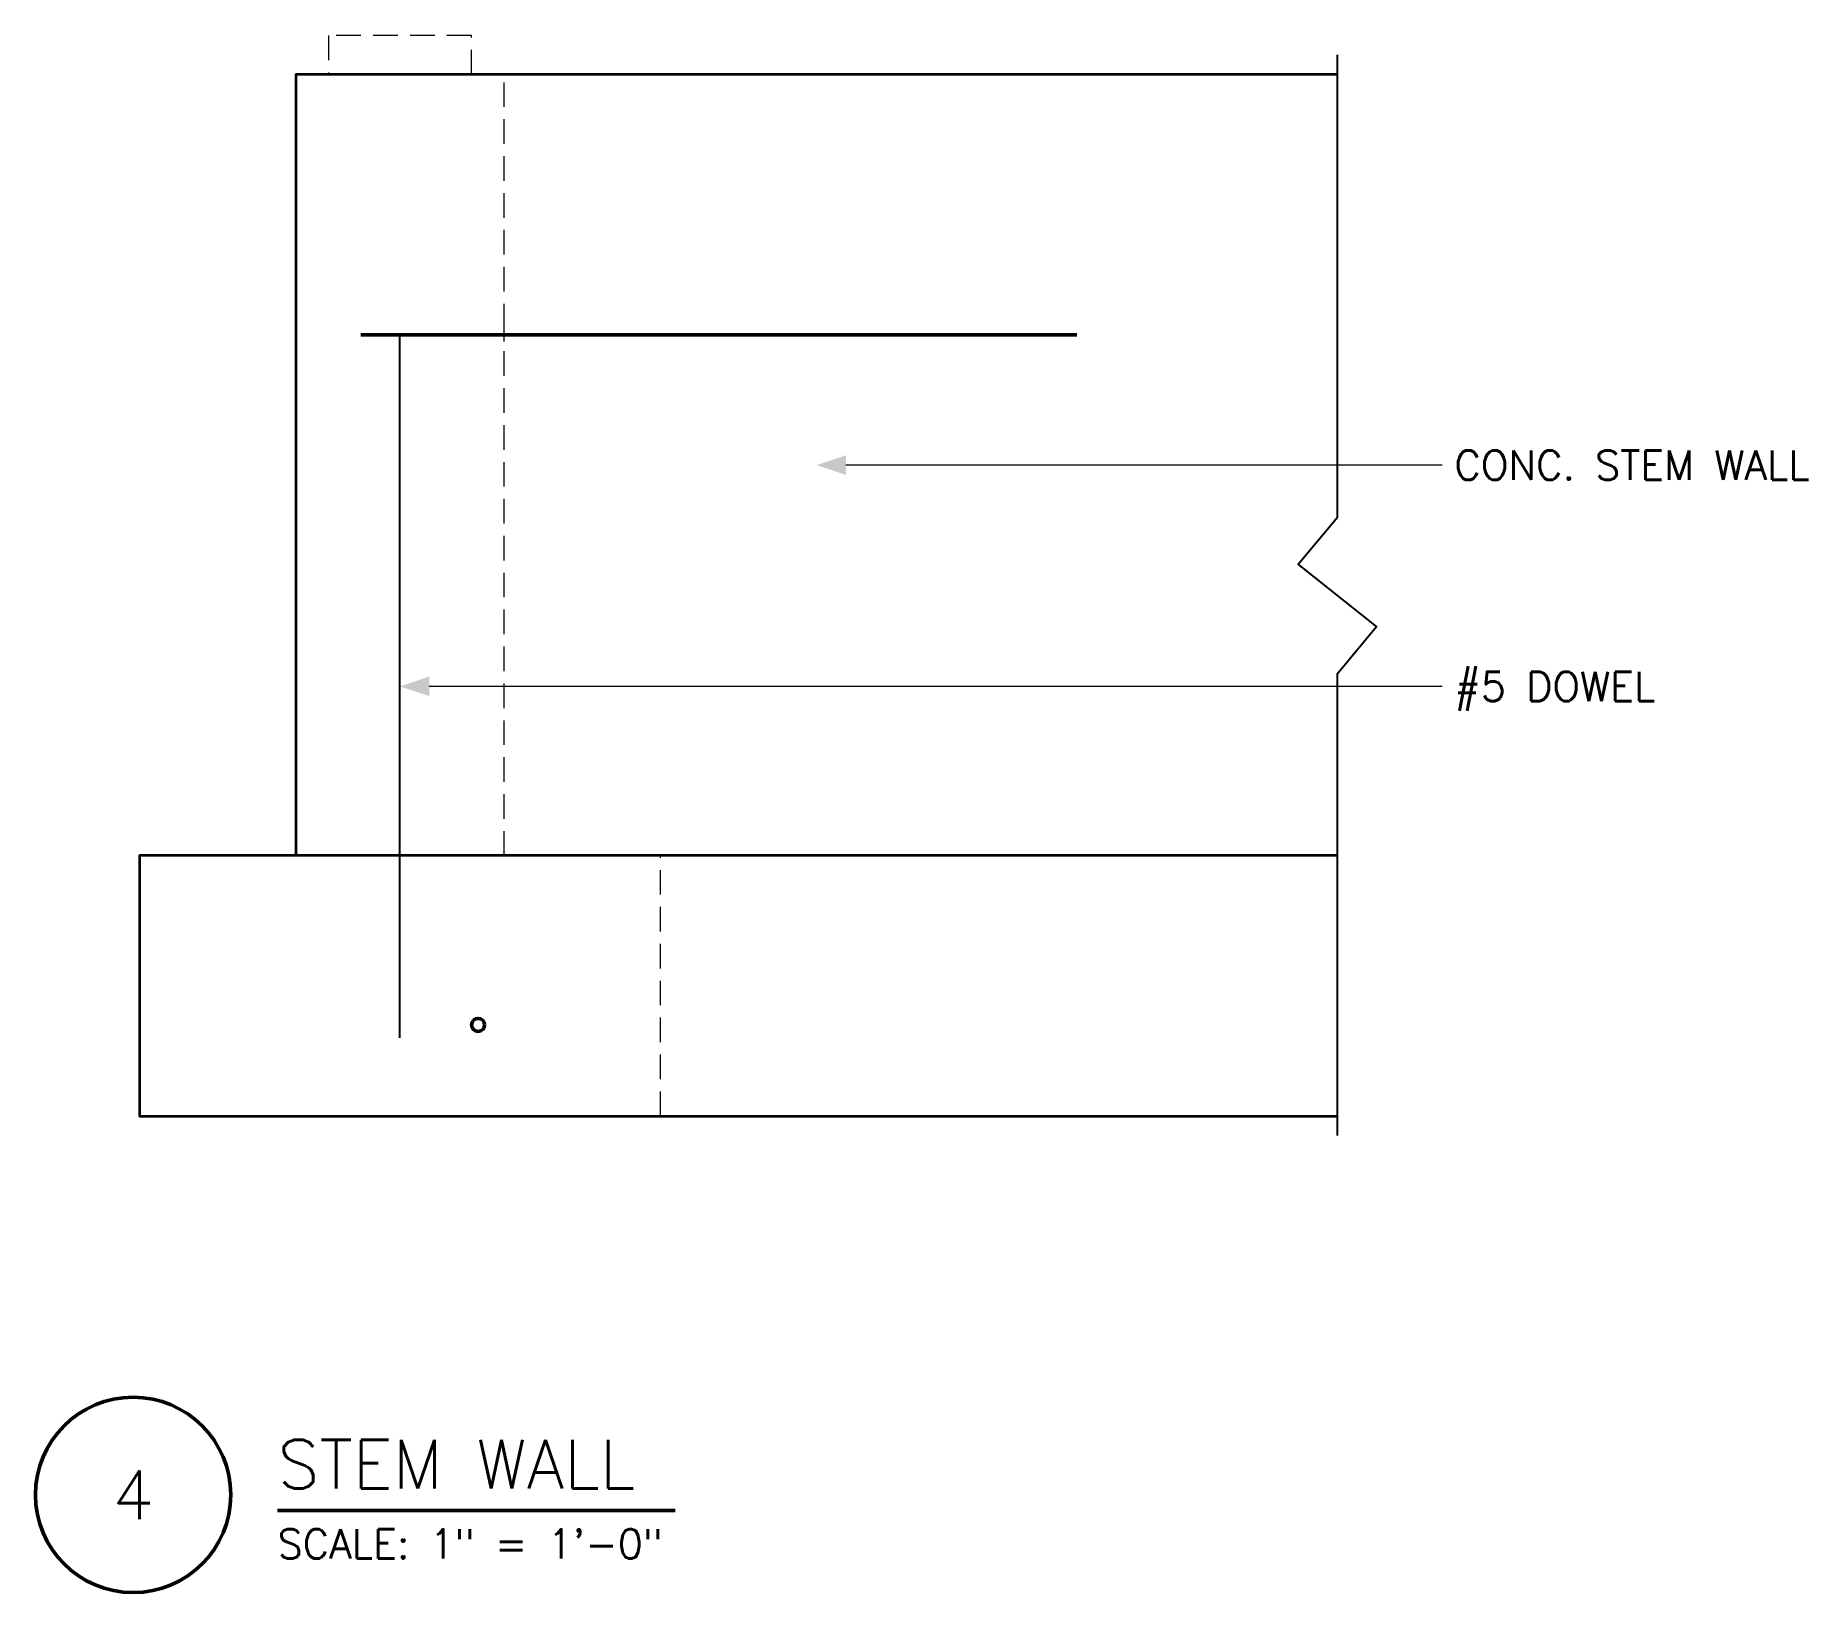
# Model space of a CAD drawing. Header units: inches. Extents: x -10 to 58.1, y -18.3 to 41.5.
import ezdxf
from ezdxf.enums import TextEntityAlignment as Align

# ---------------------------------------------------------------- set-up
doc = ezdxf.new("R2010")
doc.units = ezdxf.units.IN
doc.header["$MEASUREMENT"] = 0
doc.linetypes.add('DASHED', pattern=[1.417323, 0.944882, -0.472441])
for name, color, linetype, lineweight in [('S-ANNO-NOTE', 7, 'CONTINUOUS', 18), ('S-ANNO-TTLB', 7, 'CONTINUOUS', 50), ('S-DETL-BRKL', 7, 'CONTINUOUS', 25), ('S-DETL-BYND', 7, 'CONTINUOUS', 25), ('S-DETL-CUT', 7, 'CONTINUOUS', 50), ('S-DETL-HIDN', 7, 'DASHED', 18), ('S-DETL-REBR', 7, 'CONTINUOUS', 50)]:
    doc.layers.add(name, color=color, linetype=linetype, lineweight=lineweight)
doc.styles.add('KERF', font='romans.shx')

msp = doc.modelspace()

# ---------------------------------------------------------------- hatches: boundary and pattern name
at = {"layer": 'S-ANNO-NOTE', "lineweight": 50}
for points in [[(20, 25), (21.125, 24.625), (21.125, 25.375)], [(4, 16.5), (5.125, 16.125), (5.125, 16.875)]]:
    msp.add_hatch(color=256, dxfattribs=at).paths.add_polyline_path(points)

# ---------------------------------------------------------------- linework, layer by layer
at = {"layer": 'S-ANNO-NOTE', "lineweight": 18}
for points in [[(44.02, 25), (42.52, 25), (21.125, 25)], [(44.02, 16.5), (42.52, 16.5), (5.125, 16.5)]]:
    msp.add_lwpolyline(points, dxfattribs=at)
at = {"layer": 'S-ANNO-TTLB', "lineweight": 50}
msp.add_lwpolyline([(-10, -14.55, 1), (-2.5, -14.55, 1)], format="xyb", close=True, dxfattribs=at)
msp.add_lwpolyline([(-0.7, -15.15), (14.567857, -15.15)], dxfattribs=at)
at = {"layer": 'S-DETL-BRKL', "lineweight": 25}
msp.add_lwpolyline([(40, -0.75), (40, 17), (41.5, 18.8), (38.5, 21.2), (40, 23), (40, 40.75)], dxfattribs=at)
at = {"layer": 'S-DETL-BYND', "lineweight": 25}
msp.add_lwpolyline([(4, 3), (4, 30)], dxfattribs=at)
msp.add_lwpolyline([(4, 3), (4, 30)], dxfattribs=at)
msp.add_lwpolyline([(4, 3), (4, 30)], dxfattribs=at)
at = {"layer": 'S-DETL-CUT', "lineweight": 35}
for points in [[(40, 40), (0, 40), (0, 10)], [(40, 10), (-6, 10), (-6, 0), (40, 0)]]:
    msp.add_lwpolyline(points, dxfattribs=at)
at = {"layer": 'S-DETL-HIDN', "linetype": 'DASHED', "lineweight": 18}
msp.add_lwpolyline([(1.25, 40), (6.75, 40), (6.75, 41.5), (1.25, 41.5)], close=True, dxfattribs=at)
for points in [[(8, 10), (8, 29.75), (8, 30.25), (8, 40)], [(4.3125, 10), (3.6875, 10)], [(3.6875, 10), (4.3125, 10)], [(14, 0), (14, 10)]]:
    msp.add_lwpolyline(points, dxfattribs=at)
at = {"layer": 'S-DETL-REBR', "lineweight": 50}
msp.add_lwpolyline([(30, 30), (4.25, 30), (4.000949, 30), (3.756968, 30), (3.523024, 30), (3.303879, 30), (3.103994, 30), (2.927438, 30), (2.777806, 30), (2.658144, 30), (2.570887, 30), (2.517812, 30), (2.5, 30)], dxfattribs=at)
msp.add_lwpolyline([(7.25, 3.5, 1), (6.75, 3.5, 1)], format="xyb", close=True, dxfattribs=at)

# ---------------------------------------------------------------- texts
at = {"layer": 'S-ANNO-NOTE', "lineweight": 18, "style": 'KERF'}
for s, p in [('CONC. STEM WALL', (44.5, 24.4375)), ('#5 DOWEL', (44.5, 15.9375))]:
    msp.add_text(s, height=1.125, dxfattribs=at).set_placement(p)
at = {"layer": 'S-ANNO-TTLB', "lineweight": 50, "style": 'KERF'}
msp.add_text('STEM WALL', height=1.875, dxfattribs=at).set_placement((-0.7, -14.31))
msp.add_text('4', height=1.875, dxfattribs=at).set_placement((-6.25, -14.55), align=Align.MIDDLE_CENTER)
at = {"layer": 'S-ANNO-TTLB', "lineweight": 18, "style": 'KERF'}
msp.add_text('SCALE: 1" = 1\'-0"', height=1.125, dxfattribs=at).set_placement((-0.7, -16.995))

doc.saveas('drawing.dxf')
